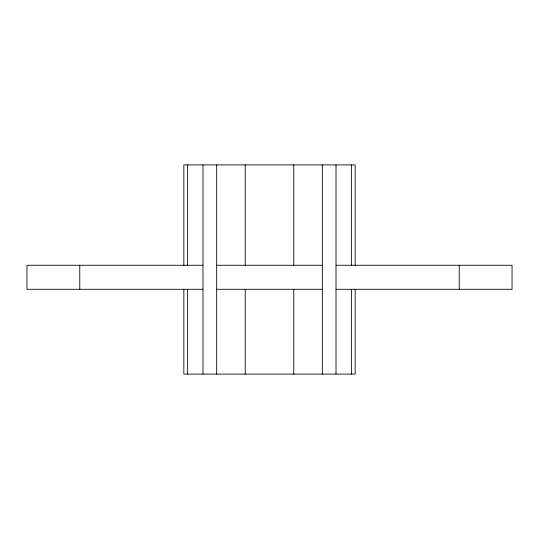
<?xml version="1.0" encoding="UTF-8"?>
<svg xmlns="http://www.w3.org/2000/svg" width="539" height="539" viewBox="0 0 539 539"><rect width="100%" height="100%" fill="white"/><g stroke="black" fill="none" stroke-linecap="round" stroke-linejoin="round"><path stroke-width="0.81" d="M202.987 265.262L26.95 265.262L26.95 289.288L202.987 289.288M216.678 265.262L322.322 265.262M336.013 265.262L512.05 265.262L512.05 289.288L336.013 289.288M216.678 289.288L322.322 289.288M459.228 265.262L459.228 289.288M355.154 265.72L355.154 164.907L183.846 164.907L183.846 265.72M355.154 289.241L355.154 374.093L183.846 374.093L183.846 289.241M351.367 164.907L351.367 265.262M351.367 289.288L351.367 374.093M336.013 164.907L336.013 374.093M322.322 164.907L322.322 374.093M293.768 164.907L293.768 265.262M293.768 289.288L293.768 374.093M245.232 164.907L245.232 265.262M245.232 289.288L245.232 374.093M216.678 164.907L216.678 374.093M202.987 164.907L202.987 374.093M187.633 164.907L187.633 265.262M187.633 289.288L187.633 374.093M79.772 265.262L79.772 289.288"/></g></svg>
